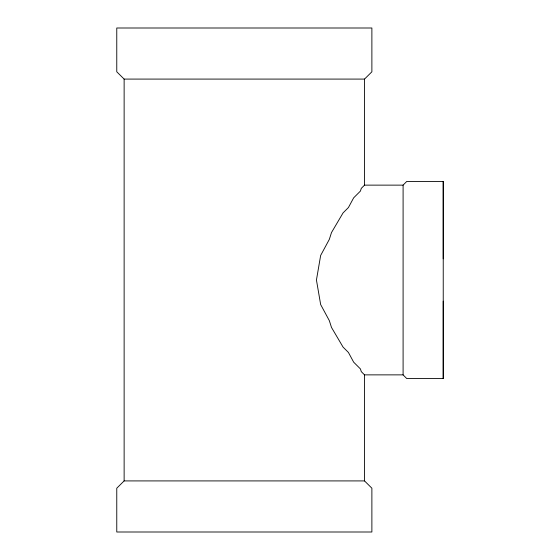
<?xml version="1.0" encoding="UTF-8"?>
<svg xmlns="http://www.w3.org/2000/svg" width="560" height="560" viewBox="0 0 560 560"><rect width="100%" height="100%" fill="white"/><g stroke="black" fill="none" stroke-linecap="round" stroke-linejoin="round"><path stroke-width="0.84" d="M443.233 378.553L443.233 181.447L406.742 181.447L403.095 185.129L403.095 255.444L403.095 374.871L406.742 378.553L443.233 378.553L443.233 301.189M443.233 258.811L443.233 181.447M403.095 185.129L364.525 185.129L361.291 188.356L360.43 191.072L353.661 197.834L348.418 207.55L343.056 212.912L331.492 232.561L329.315 239.393L320.656 255.444L316.442 280L320.656 304.556L329.315 320.607L331.492 327.439L343.056 347.088L348.418 352.45L353.661 362.166L360.43 368.928L361.291 371.644L364.525 374.871L364.525 480.914L371.882 488.208L371.882 532L116.767 532L116.767 488.208L124.131 480.914L364.525 480.914M364.525 79.086L371.882 71.792L371.882 28L116.767 28L116.767 71.792L124.131 79.086L364.525 79.086L364.525 185.129M364.525 374.871L403.095 374.871M124.131 79.086L124.131 480.914"/></g></svg>
